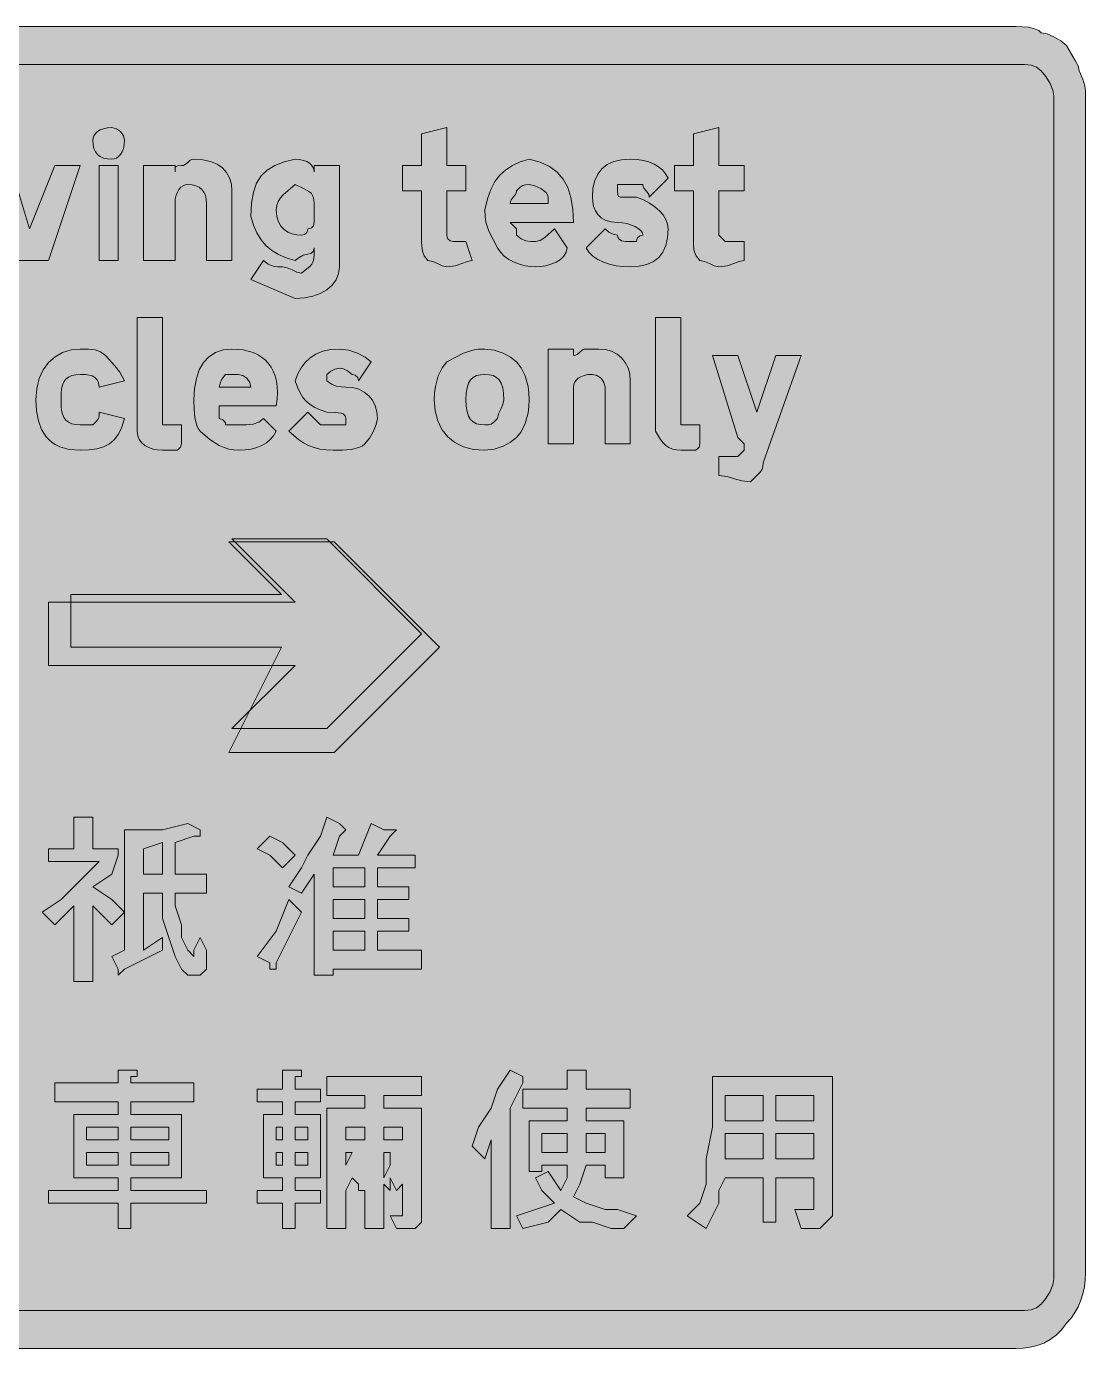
# Model space of a CAD drawing. Header units: metres. Extents: x 122 to 446, y 11 to 261.
# Drawn here: x 244.9 to 445.9, y 10.6 to 261.4 of the extents above; entities that cross this region are included whole.
import ezdxf

# ---------------------------------------------------------------- set-up
doc = ezdxf.new("R2010")
doc.units = ezdxf.units.M
for name, color, linetype, true_color in [('FILL_BLACK_000000', 7, 'Continuous', 0x000000), ('FILL_WHITE_FFFFFF', 7, 'Continuous', 0xffffff), ('STROKE_BLACK_000000', 7, 'Continuous', 0x000000)]:
    doc.layers.add(name, color=color, linetype=linetype, true_color=true_color)

msp = doc.modelspace()

# ---------------------------------------------------------------- hatches: boundary and pattern name
at = {"layer": 'FILL_BLACK_000000', "true_color": 0x000000}
h = msp.add_hatch(color=7, dxfattribs=at)
h.dxf.hatch_style = 1
h.paths.add_polyline_path([(445.83, 23.61), (445.66, 22.28), (445.38, 20.97), (444.99, 19.71), (444.48, 18.5), (443.86, 17.37), (443.13, 16.31), (442.29, 15.36), (441.34, 14.12), (440.28, 13.09), (439.15, 12.26), (437.94, 11.61), (436.68, 11.13), (435.37, 10.8), (434.04, 10.62), (432.69, 10.56), (136.29, 10.56), (134.7, 10.75), (133.44, 11.16), (132.41, 11.57), (131.49, 11.76), (129.9, 12.66), (128.64, 13.56), (126.69, 15.36), (125.45, 16.31), (124.42, 17.37), (123.59, 18.5), (122.94, 19.71), (122.46, 20.97), (122.13, 22.28), (121.95, 23.61), (121.89, 24.96), (121.89, 248.16), (122.08, 249.08), (122.49, 250.11), (122.9, 251.37), (123.09, 252.96), (124.89, 254.91), (125.79, 256.17), (126.69, 257.76), (127.64, 258.6), (128.7, 259.33), (129.83, 259.95), (131.04, 260.46), (132.3, 260.85), (133.61, 261.13), (134.94, 261.3), (136.29, 261.36), (432.69, 261.36), (435.09, 261.21), (436.4, 260.85), (436.99, 260.56), (437.49, 260.16), (438.58, 259.95), (439.89, 259.41), (441.2, 258.64), (442.29, 257.76), (443.94, 254.91), (444.48, 253.88), (444.69, 252.96), (445.38, 251.37), (445.74, 250.11), (445.87, 249.08), (445.89, 248.16), (445.89, 24.96), (445.83, 23.61)])
h = msp.add_hatch(color=7, dxfattribs=at)
h.dxf.hatch_style = 1
h.paths.add_polyline_path([(263.44, 238.92), (263.28, 238.18), (263.05, 237.57), (262.74, 237.06), (262.38, 236.67), (261.97, 236.38), (261.54, 236.22), (261.09, 236.16), (260.25, 236.22), (259.51, 236.38), (258.9, 236.67), (258.39, 237.06), (258, 237.57), (257.71, 238.18), (257.55, 238.92), (257.49, 239.76), (257.55, 240.21), (257.71, 240.64), (258, 241.05), (258.39, 241.41), (258.9, 241.72), (259.51, 241.95), (260.25, 242.11), (261.09, 242.16), (261.97, 241.95), (262.74, 241.41), (263.28, 240.64), (263.49, 239.76), (263.44, 238.92)])
h = msp.add_hatch(color=7, dxfattribs=at)
h.dxf.hatch_style = 1
h.paths.add_polyline_path([(328.29, 234.96), (328.29, 230.16), (324.69, 230.16), (324.69, 222.96), (324.69, 221.76), (324.74, 221.36), (324.88, 221.07), (325.29, 220.71), (325.89, 220.56), (327.09, 220.56), (328.29, 220.56), (329.49, 216.96), (328.57, 216.77), (327.54, 216.36), (326.28, 215.95), (324.69, 215.76), (323.79, 215.95), (322.89, 216.36), (321.99, 216.77), (321.09, 216.96), (320.4, 217.86), (320.04, 218.76), (319.91, 219.66), (319.89, 220.56), (319.89, 230.16), (316.29, 230.16), (316.29, 234.96), (319.89, 234.96), (319.89, 240.96), (324.69, 242.16), (324.69, 234.96), (328.29, 234.96)])
h = msp.add_hatch(color=7, dxfattribs=at)
h.dxf.hatch_style = 1
h.paths.add_polyline_path([(381.09, 234.96), (381.09, 230.16), (376.29, 230.16), (376.29, 222.96), (376.29, 221.76), (377.49, 220.56), (378.69, 220.56), (381.09, 220.56), (381.09, 216.96), (380.17, 216.77), (379.14, 216.36), (377.88, 215.95), (376.29, 215.76), (375.39, 215.95), (374.49, 216.36), (373.59, 216.77), (372.69, 216.96), (372, 217.86), (371.64, 218.76), (371.51, 219.66), (371.49, 220.56), (371.49, 230.16), (367.89, 230.16), (367.89, 234.96), (371.49, 234.96), (371.49, 240.96), (376.29, 242.16), (376.29, 234.96), (381.09, 234.96)])
h = msp.add_hatch(color=7, dxfattribs=at)
h.dxf.hatch_style = 1
h.paths.add_polyline_path([(279.09, 216.96), (279.09, 227.76), (279.03, 228.6), (278.87, 229.33), (278.58, 229.95), (278.19, 230.46), (277.68, 230.85), (277.07, 231.13), (276.33, 231.3), (275.49, 231.36), (275.04, 231.3), (274.61, 231.13), (274.2, 230.85), (273.84, 230.46), (273.53, 229.95), (273.3, 229.33), (273.14, 228.6), (273.09, 227.76), (273.09, 216.96), (267.09, 216.96), (267.09, 234.96), (273.09, 234.96), (273.09, 233.76), (273.11, 234.45), (273.24, 234.81), (273.6, 234.94), (274.29, 234.96), (274.69, 235.01), (275, 235.15), (275.49, 235.56), (275.98, 235.97), (276.29, 236.11), (276.69, 236.16), (278.38, 236.05), (279.84, 235.73), (281.08, 235.21), (282.09, 234.51), (282.88, 233.64), (283.44, 232.62), (283.78, 231.45), (283.89, 230.16), (283.89, 228.96), (283.89, 216.96), (279.09, 216.96)])
h = msp.add_hatch(color=7, dxfattribs=at)
h.dxf.hatch_style = 1
h.paths.add_polyline_path([(303.65, 213.3), (302.9, 212.28), (301.89, 211.41), (300.66, 210.71), (299.23, 210.19), (297.63, 209.87), (295.89, 209.76), (287.49, 213.36), (289.89, 216.96), (290.79, 216.27), (291.69, 215.91), (292.59, 215.78), (293.49, 215.76), (294.39, 215.57), (295.29, 215.16), (296.19, 214.75), (297.09, 214.56), (298.74, 215.91), (299.05, 216.28), (299.28, 216.75), (299.44, 217.37), (299.49, 218.16), (299.49, 219.36), (299.44, 218.96), (299.3, 218.67), (298.89, 218.31), (298.29, 218.16), (297.41, 217.97), (296.64, 217.56), (295.89, 216.96), (294.2, 217.47), (292.72, 218.1), (291.44, 218.88), (290.34, 219.81), (289.41, 220.91), (288.63, 222.19), (288, 223.67), (287.49, 225.36), (287.6, 227.84), (287.96, 229.92), (288.57, 231.62), (289.44, 233.01), (290.6, 234.11), (292.05, 234.98), (293.81, 235.65), (295.89, 236.16), (296.73, 236.11), (297.46, 235.95), (298.08, 235.72), (298.59, 235.41), (298.98, 235.05), (299.27, 234.64), (299.43, 234.21), (299.49, 233.76), (299.49, 234.96), (304.29, 234.96), (304.29, 215.76), (304.13, 214.47), (303.65, 213.3)])
h.paths.add_polyline_path([(299.27, 229.17), (298.98, 229.64), (298.59, 230.01), (297.46, 230.63), (295.89, 231.36), (293.64, 229.41), (293.11, 228.82), (292.68, 228.15), (292.4, 227.41), (292.29, 226.56), (292.4, 225.32), (292.7, 224.29), (293.18, 223.46), (293.79, 222.81), (294.52, 222.33), (295.33, 222), (296.19, 221.82), (297.09, 221.76), (297.69, 221.91), (298.1, 222.27), (298.24, 222.56), (298.29, 222.96), (298.69, 223.01), (298.98, 223.15), (299.34, 223.56), (299.49, 224.16), (299.49, 227.76), (299.43, 228.55), (299.27, 229.17)], flags=16)
h = msp.add_hatch(color=7, dxfattribs=at)
h.dxf.hatch_style = 1
h.paths.add_polyline_path([(337.89, 222.96), (337.89, 221.76), (338.79, 221.07), (339.69, 220.71), (340.59, 220.58), (341.49, 220.56), (342.39, 220.77), (343.29, 221.31), (345.09, 222.96), (347.49, 219.36), (347.33, 218.52), (346.89, 217.78), (346.22, 217.17), (345.39, 216.66), (344.44, 216.27), (343.44, 215.98), (342.44, 215.82), (341.49, 215.76), (340.54, 215.82), (339.52, 215.98), (338.47, 216.27), (337.44, 216.66), (336.46, 217.17), (335.58, 217.78), (334.85, 218.52), (334.29, 219.36), (332.64, 222.51), (332.1, 224.25), (331.94, 225.32), (331.89, 226.56), (332.4, 228.65), (333.03, 230.42), (333.81, 231.92), (334.74, 233.16), (335.84, 234.18), (337.12, 235), (338.6, 235.65), (340.29, 236.16), (342.37, 235.6), (344.13, 234.79), (345.58, 233.73), (346.74, 232.41), (347.61, 230.8), (348.22, 228.9), (348.58, 226.69), (348.69, 224.16), (336.69, 224.16), (337.89, 222.96)])
h.paths.add_polyline_path([(343.89, 228.96), (343.78, 229.41), (343.5, 229.84), (342.54, 230.61), (341.36, 231.15), (340.29, 231.36), (339.58, 231.34), (339.09, 231.21), (338.6, 230.85), (337.89, 230.16), (337.84, 229.76), (337.7, 229.45), (337.29, 228.96), (336.88, 228.47), (336.74, 228.16), (336.69, 227.76), (343.89, 227.76), (343.89, 228.96)], flags=16)
h = msp.add_hatch(color=7, dxfattribs=at)
h.dxf.hatch_style = 1
h.paths.add_polyline_path([(366.58, 221.27), (366.24, 219.81), (365.68, 218.57), (364.89, 217.56), (363.88, 216.77), (362.64, 216.21), (361.18, 215.87), (359.49, 215.76), (358.14, 215.82), (356.83, 215.98), (355.57, 216.27), (354.39, 216.66), (353.33, 217.17), (352.4, 217.78), (351.65, 218.52), (351.09, 219.36), (354.69, 222.96), (355.44, 222.36), (356.21, 221.95), (357.09, 221.76), (357.14, 221.36), (357.3, 221.07), (357.84, 220.71), (358.61, 220.58), (359.49, 220.56), (360.69, 220.56), (360.74, 220.96), (360.88, 221.25), (361.29, 221.61), (361.89, 221.76), (361.78, 222.21), (361.48, 222.64), (361, 223.05), (360.39, 223.41), (358.85, 223.95), (357.99, 224.11), (357.09, 224.16), (355.85, 224.27), (354.82, 224.57), (353.99, 225.05), (353.34, 225.66), (352.86, 226.39), (352.53, 227.2), (352.35, 228.06), (352.29, 228.96), (352.4, 230.65), (352.74, 232.11), (353.3, 233.35), (354.09, 234.36), (355.1, 235.15), (356.34, 235.71), (357.8, 236.05), (359.49, 236.16), (360.78, 236.1), (361.97, 235.93), (363.03, 235.65), (363.99, 235.26), (364.83, 234.75), (365.57, 234.13), (366.18, 233.4), (366.69, 232.56), (363.09, 228.96), (363.04, 229.36), (362.9, 229.67), (362.49, 230.16), (362.08, 230.65), (361.94, 230.96), (361.89, 231.36), (359.49, 231.36), (357.09, 231.36), (357.09, 230.16), (357.11, 229.47), (357.24, 229.11), (357.6, 228.98), (358.29, 228.96), (360.69, 228.96), (361.98, 228.46), (363.15, 227.85), (364.17, 227.17), (365.04, 226.41), (365.74, 225.6), (366.26, 224.74), (366.58, 223.86), (366.69, 222.96), (366.58, 221.27)])
h = msp.add_hatch(color=7, dxfattribs=at)
h.dxf.hatch_style = 1
h.paths.add_polyline_path([(237.09, 234.96), (241.89, 234.96), (245.49, 222.96), (250.29, 234.96), (255.09, 234.96), (249.09, 216.96), (245.49, 216.96), (243.09, 216.96), (237.09, 234.96)])
h = msp.add_hatch(color=7, dxfattribs=at)
h.dxf.hatch_style = 1
h.paths.add_polyline_path([(258.69, 216.96), (258.69, 234.96), (262.29, 234.96), (262.29, 216.96), (258.69, 216.96)])
h = msp.add_hatch(color=7, dxfattribs=at)
h.dxf.hatch_style = 1
h.paths.add_polyline_path([(270.69, 186.96), (270.69, 185.76), (274.29, 185.76), (274.29, 182.16), (274.14, 181.56), (273.78, 181.15), (273.49, 181.01), (273.09, 180.96), (270.69, 180.96), (269.79, 181.02), (268.93, 181.18), (268.12, 181.47), (267.39, 181.86), (266.78, 182.37), (266.3, 182.98), (266, 183.72), (265.89, 184.56), (265.89, 185.76), (265.89, 206.16), (270.69, 206.16), (270.69, 186.96)])
h = msp.add_hatch(color=7, dxfattribs=at)
h.dxf.hatch_style = 1
h.paths.add_polyline_path([(369.09, 186.96), (369.09, 185.76), (372.69, 185.76), (372.69, 182.16), (372.54, 181.56), (372.18, 181.15), (371.89, 181.01), (371.49, 180.96), (369.09, 180.96), (368.24, 181.02), (367.5, 181.18), (366.83, 181.47), (366.24, 181.86), (365.7, 182.37), (365.21, 182.98), (364.29, 184.56), (364.29, 185.76), (364.29, 206.16), (369.09, 206.16), (369.09, 186.96)])
h = msp.add_hatch(color=7, dxfattribs=at)
h.dxf.hatch_style = 1
h.paths.add_polyline_path([(256.68, 200.14), (257.94, 200.01), (258.97, 199.65), (259.89, 198.96), (261.69, 197.01), (262.59, 195.75), (263.49, 194.16), (258.69, 192.96), (258.58, 193.75), (258.3, 194.35), (257.87, 194.77), (257.34, 195.06), (256.16, 195.32), (255.09, 195.36), (254.25, 195.3), (253.52, 195.13), (252.9, 194.85), (252.39, 194.46), (252, 193.95), (251.71, 193.33), (251.55, 192.6), (251.49, 191.76), (251.49, 190.56), (251.49, 189.36), (251.55, 188.52), (251.71, 187.78), (252, 187.17), (252.39, 186.66), (252.9, 186.27), (253.52, 185.98), (254.25, 185.82), (255.09, 185.76), (257.49, 185.76), (258.18, 186.47), (258.54, 186.96), (258.67, 187.45), (258.69, 188.16), (263.49, 186.96), (262.98, 185.32), (262.35, 184), (261.57, 182.95), (260.64, 182.16), (259.54, 181.59), (258.26, 181.22), (256.78, 181.02), (255.09, 180.96), (253.01, 181.13), (251.25, 181.62), (250.48, 181.98), (249.8, 182.42), (249.18, 182.93), (248.64, 183.51), (247.77, 184.89), (247.16, 186.53), (246.8, 188.42), (246.69, 190.56), (246.85, 192.7), (247.33, 194.59), (248.08, 196.23), (249.09, 197.61), (250.32, 198.7), (251.75, 199.5), (253.35, 199.99), (255.09, 200.16), (256.68, 200.14)])
h = msp.add_hatch(color=7, dxfattribs=at)
h.dxf.hatch_style = 1
h.paths.add_polyline_path([(281.49, 186.96), (282.09, 186.81), (282.5, 186.45), (282.64, 186.16), (282.69, 185.76), (285.09, 185.76), (286.68, 185.78), (287.94, 185.91), (288.97, 186.27), (289.89, 186.96), (292.29, 184.56), (291.78, 183.72), (291.16, 182.98), (290.43, 182.37), (289.59, 181.86), (288.63, 181.47), (287.56, 181.18), (286.38, 181.02), (285.09, 180.96), (284.19, 181.02), (283.29, 181.18), (282.39, 181.47), (281.49, 181.86), (279.69, 182.98), (277.89, 184.56), (277.49, 185.06), (277.2, 185.67), (276.84, 187.11), (276.71, 188.78), (276.69, 190.56), (276.8, 192.7), (277.14, 194.59), (277.7, 196.23), (278.49, 197.61), (279.5, 198.7), (280.74, 199.5), (282.2, 199.99), (283.89, 200.16), (286.02, 199.99), (287.9, 199.48), (288.74, 199.11), (289.5, 198.64), (290.19, 198.09), (290.79, 197.46), (291.31, 196.74), (291.74, 195.94), (292.08, 195.06), (292.33, 194.08), (292.47, 193.03), (292.52, 191.89), (292.46, 190.67), (292.29, 189.36), (281.49, 189.36), (281.49, 186.96)])
h.paths.add_polyline_path([(287.49, 192.96), (287.28, 193.84), (286.74, 194.61), (285.97, 195.15), (285.09, 195.36), (282.69, 195.36), (282, 194.48), (281.64, 193.71), (281.49, 192.96), (287.49, 192.96)], flags=16)
h = msp.add_hatch(color=7, dxfattribs=at)
h.dxf.hatch_style = 1
h.paths.add_polyline_path([(311.28, 185.87), (310.74, 184.56), (309.97, 183.25), (309.09, 182.16), (308.59, 181.76), (307.98, 181.47), (306.54, 181.11), (304.87, 180.98), (303.09, 180.96), (301.79, 181.02), (300.6, 181.18), (299.48, 181.47), (298.44, 181.86), (297.45, 182.37), (296.51, 182.98), (294.69, 184.56), (298.29, 188.16), (300.69, 185.76), (304.29, 185.76), (305.49, 185.76), (305.49, 186.96), (305.43, 187.36), (305.27, 187.65), (304.98, 187.87), (304.59, 188.01), (303.47, 188.14), (301.89, 188.16), (300.65, 188.61), (299.6, 189.1), (298.73, 189.64), (297.99, 190.26), (297.37, 191), (296.83, 191.87), (296.34, 192.92), (295.89, 194.16), (296.4, 195.45), (297.03, 196.62), (297.81, 197.64), (298.74, 198.51), (299.84, 199.21), (301.12, 199.73), (302.6, 200.05), (304.29, 200.16), (306.07, 199.95), (307.74, 199.41), (309.18, 198.64), (310.29, 197.76), (307.89, 194.16), (307.84, 194.56), (307.7, 194.85), (307.29, 195.21), (306.69, 195.36), (305.81, 196.05), (305.04, 196.41), (304.29, 196.56), (303.41, 196.37), (302.64, 195.96), (301.89, 195.36), (301.89, 194.16), (302.79, 193.47), (303.69, 193.11), (304.59, 192.98), (305.49, 192.96), (306.78, 192.85), (307.95, 192.53), (308.97, 192.01), (309.84, 191.31), (310.54, 190.44), (311.06, 189.42), (311.38, 188.25), (311.49, 186.96), (311.28, 185.87)])
h = msp.add_hatch(color=7, dxfattribs=at)
h.dxf.hatch_style = 1
h.paths.add_polyline_path([(340.08, 188.08), (339.54, 186.06), (338.77, 184.48), (337.89, 183.36), (336.78, 182.48), (335.34, 181.71), (333.67, 181.17), (331.89, 180.96), (329.75, 181.13), (327.86, 181.62), (326.22, 182.42), (324.84, 183.51), (323.75, 184.89), (322.95, 186.53), (322.46, 188.42), (322.29, 190.56), (322.34, 191.85), (322.5, 193.03), (323.04, 195.06), (323.81, 196.63), (324.69, 197.76), (327.84, 199.41), (329.58, 199.95), (330.65, 200.11), (331.89, 200.16), (333.67, 199.95), (335.34, 199.41), (336.78, 198.64), (337.89, 197.76), (338.77, 196.63), (339.54, 195.06), (340.08, 193.03), (340.24, 191.85), (340.29, 190.56), (340.24, 189.27), (340.08, 188.08)])
h.paths.add_polyline_path([(335.27, 192.83), (334.98, 193.66), (334.59, 194.31), (334.08, 194.79), (333.47, 195.12), (332.73, 195.3), (331.89, 195.36), (331.05, 195.3), (330.32, 195.12), (329.7, 194.79), (329.19, 194.31), (328.8, 193.66), (328.52, 192.83), (328.35, 191.8), (328.29, 190.56), (328.35, 189.32), (328.52, 188.29), (328.8, 187.46), (329.19, 186.81), (329.7, 186.33), (330.32, 186), (331.05, 185.82), (331.89, 185.76), (332.6, 185.78), (333.09, 185.91), (333.58, 186.27), (334.29, 186.96), (334.48, 187.86), (334.89, 188.76), (335.3, 189.66), (335.49, 190.56), (335.43, 191.8), (335.27, 192.83)], flags=16)
h = msp.add_hatch(color=7, dxfattribs=at)
h.dxf.hatch_style = 1
h.paths.add_polyline_path([(354.69, 182.16), (354.69, 191.76), (354.69, 192.96), (354.48, 193.84), (353.94, 194.61), (353.17, 195.15), (352.29, 195.36), (351.45, 195.31), (350.71, 195.15), (350.1, 194.92), (349.59, 194.61), (349.2, 194.25), (348.91, 193.84), (348.75, 193.41), (348.69, 192.96), (348.69, 182.16), (343.89, 182.16), (343.89, 200.16), (348.69, 200.16), (348.69, 198.96), (349.09, 199.01), (349.4, 199.15), (349.89, 199.56), (350.38, 199.97), (350.69, 200.11), (351.09, 200.16), (353.49, 200.16), (354.78, 200.05), (355.95, 199.73), (356.97, 199.21), (357.84, 198.51), (358.54, 197.64), (359.06, 196.62), (359.38, 195.45), (359.49, 194.16), (359.49, 182.16), (354.69, 182.16)])
h = msp.add_hatch(color=7, dxfattribs=at)
h.dxf.hatch_style = 1
h.paths.add_polyline_path([(384.69, 178.56), (384.67, 177.85), (384.54, 177.36), (384.18, 176.87), (383.49, 176.16), (382.29, 174.96), (380.68, 175.15), (379.29, 175.56), (377.9, 175.97), (376.29, 176.16), (376.29, 179.76), (378.69, 179.76), (379.89, 179.76), (381.09, 180.96), (381.09, 182.16), (379.89, 183.36), (375.09, 198.96), (379.89, 198.96), (383.49, 188.16), (387.09, 198.96), (391.89, 198.96), (384.69, 178.56)])
h = msp.add_hatch(color=7, dxfattribs=at)
h.dxf.hatch_style = 1
h.paths.add_polyline_path([(249.09, 140.16), (249.09, 152.16), (295.89, 152.16), (283.89, 164.16), (301.89, 164.16), (319.89, 146.16), (301.89, 128.16), (283.89, 128.16), (295.89, 140.16), (249.09, 140.16)])
h = msp.add_hatch(color=7, dxfattribs=at)
h.dxf.hatch_style = 1
h.paths.add_polyline_path([(249.09, 105.36), (253.89, 105.36), (253.89, 111.36), (256.29, 111.36), (257.49, 111.36), (257.49, 110.16), (257.49, 105.36), (262.29, 105.36), (262.29, 104.16), (261.09, 100.56), (257.49, 98.16), (261.09, 95.76), (263.49, 93.36), (261.09, 90.96), (257.49, 94.56), (257.49, 80.16), (253.89, 80.16), (253.89, 94.56), (250.29, 90.96), (247.89, 93.36), (251.49, 95.76), (253.89, 98.16), (256.29, 100.56), (258.69, 102.96), (249.09, 102.96), (249.09, 105.36)])
h = msp.add_hatch(color=7, dxfattribs=at)
h.dxf.hatch_style = 1
h.paths.add_polyline_path([(301.89, 111.36), (304.29, 110.16), (305.49, 108.96), (304.29, 107.76), (303.09, 104.16), (307.89, 104.16), (310.29, 110.16), (312.69, 108.96), (313.89, 108.96), (315.09, 108.96), (313.89, 107.76), (311.49, 104.16), (318.69, 104.16), (318.69, 101.76), (311.49, 101.76), (311.49, 98.16), (317.49, 98.16), (317.49, 95.76), (311.49, 95.76), (311.49, 92.16), (317.49, 92.16), (317.49, 89.76), (311.49, 89.76), (311.49, 86.16), (319.89, 86.16), (319.89, 82.56), (303.09, 82.56), (303.09, 81.36), (299.49, 81.36), (299.49, 100.56), (297.09, 96.96), (294.69, 98.16), (297.09, 101.76), (298.29, 104.16), (300.69, 107.76), (301.89, 111.36)])
h.paths.add_polyline_path([(303.09, 92.16), (309.09, 92.16), (309.09, 95.76), (303.09, 95.76), (303.09, 92.16)], flags=16)
h.paths.add_polyline_path([(303.09, 101.76), (303.09, 98.16), (309.09, 98.16), (309.09, 101.76), (303.09, 101.76)], flags=16)
h.paths.add_polyline_path([(309.09, 89.76), (303.09, 89.76), (303.09, 86.16), (309.09, 86.16), (309.09, 89.76)], flags=16)
h = msp.add_hatch(color=7, dxfattribs=at)
h.dxf.hatch_style = 1
h.paths.add_polyline_path([(270.69, 108.96), (275.49, 110.16), (277.89, 108.96), (277.89, 107.76), (276.69, 107.76), (273.09, 106.56), (273.09, 100.56), (279.09, 100.56), (279.09, 96.96), (273.09, 96.96), (273.09, 94.56), (274.29, 90.96), (274.29, 88.56), (275.49, 86.16), (276.69, 84.96), (276.69, 86.16), (277.89, 88.56), (279.09, 86.16), (279.09, 84.96), (279.09, 82.56), (277.89, 81.36), (276.69, 81.36), (275.49, 81.36), (274.29, 82.56), (273.09, 84.96), (271.89, 88.56), (270.69, 92.16), (270.69, 96.96), (267.09, 96.96), (267.09, 86.16), (270.69, 88.56), (270.69, 86.16), (263.49, 82.56), (262.29, 81.36), (262.29, 82.56), (261.09, 84.96), (263.49, 86.16), (263.49, 108.96), (265.89, 108.96), (270.69, 108.96)])
h.paths.add_polyline_path([(270.69, 106.56), (267.09, 105.36), (267.09, 100.56), (270.69, 100.56), (270.69, 106.56)], flags=16)
h = msp.add_hatch(color=7, dxfattribs=at)
h.dxf.hatch_style = 1
h.paths.add_polyline_path([(291.09, 104.16), (288.69, 105.36), (291.09, 107.76), (293.49, 106.56), (295.89, 104.16), (293.49, 101.76), (291.09, 104.16)])
h = msp.add_hatch(color=7, dxfattribs=at)
h.dxf.hatch_style = 1
h.paths.add_polyline_path([(292.29, 89.76), (294.69, 95.76), (297.09, 93.36), (294.69, 88.56), (292.29, 83.76), (292.29, 82.56), (291.09, 82.56), (291.09, 83.76), (288.69, 84.96), (292.29, 89.76)])
h = msp.add_hatch(color=7, dxfattribs=at)
h.dxf.hatch_style = 1
h.paths.add_polyline_path([(264.69, 62.16), (264.69, 60.96), (276.69, 60.96), (276.69, 57.36), (264.69, 57.36), (264.69, 54.96), (274.29, 54.96), (274.29, 42.96), (264.69, 42.96), (264.69, 40.56), (279.09, 40.56), (279.09, 38.16), (264.69, 38.16), (264.69, 33.36), (262.29, 33.36), (262.29, 38.16), (249.09, 38.16), (249.09, 40.56), (262.29, 40.56), (262.29, 42.96), (253.89, 42.96), (253.89, 54.96), (262.29, 54.96), (262.29, 57.36), (250.29, 57.36), (250.29, 60.96), (262.29, 60.96), (262.29, 63.36), (265.89, 63.36), (265.89, 62.16), (264.69, 62.16)])
h.paths.add_polyline_path([(262.29, 50.16), (262.29, 52.56), (256.29, 52.56), (256.29, 50.16), (262.29, 50.16)], flags=16)
h.paths.add_polyline_path([(256.29, 45.36), (262.29, 45.36), (262.29, 47.76), (256.29, 47.76), (256.29, 45.36)], flags=16)
h.paths.add_polyline_path([(264.69, 52.56), (264.69, 50.16), (271.89, 50.16), (271.89, 52.56), (264.69, 52.56)], flags=16)
h.paths.add_polyline_path([(271.89, 47.76), (264.69, 47.76), (264.69, 45.36), (271.89, 45.36), (271.89, 47.76)], flags=16)
h = msp.add_hatch(color=7, dxfattribs=at)
h.dxf.hatch_style = 1
h.paths.add_polyline_path([(297.09, 63.36), (297.09, 62.16), (295.89, 62.16), (295.89, 59.76), (300.69, 59.76), (300.69, 57.36), (295.89, 57.36), (295.89, 54.96), (300.69, 54.96), (300.69, 42.96), (295.89, 42.96), (295.89, 40.56), (300.69, 40.56), (300.69, 38.16), (295.89, 38.16), (295.89, 33.36), (293.49, 33.36), (293.49, 38.16), (288.69, 38.16), (288.69, 40.56), (293.49, 40.56), (293.49, 42.96), (289.89, 42.96), (289.89, 54.96), (293.49, 54.96), (293.49, 57.36), (288.69, 57.36), (288.69, 59.76), (293.49, 59.76), (293.49, 63.36), (295.89, 63.36), (297.09, 63.36)])
h.paths.add_polyline_path([(298.29, 50.16), (298.29, 52.56), (295.89, 52.56), (295.89, 50.16), (298.29, 50.16)], flags=16)
h.paths.add_polyline_path([(295.89, 45.36), (298.29, 45.36), (298.29, 47.76), (295.89, 47.76), (295.89, 45.36)], flags=16)
h.paths.add_polyline_path([(292.29, 52.56), (292.29, 50.16), (293.49, 50.16), (293.49, 52.56), (292.29, 52.56)], flags=16)
h.paths.add_polyline_path([(293.49, 47.76), (292.29, 47.76), (292.29, 45.36), (293.49, 45.36), (293.49, 47.76)], flags=16)
h = msp.add_hatch(color=7, dxfattribs=at)
h.dxf.hatch_style = 1
h.paths.add_polyline_path([(330.69, 52.56), (333.09, 56.16), (334.29, 59.76), (336.69, 63.36), (339.09, 62.16), (339.09, 60.96), (336.69, 56.16), (336.69, 33.36), (333.09, 33.36), (333.09, 50.16), (331.89, 46.56), (329.49, 48.96), (330.69, 52.56)])
h = msp.add_hatch(color=7, dxfattribs=at)
h.dxf.hatch_style = 1
h.paths.add_polyline_path([(351.09, 63.36), (351.09, 62.16), (351.09, 59.76), (359.49, 59.76), (359.49, 56.16), (351.09, 56.16), (351.09, 53.76), (358.29, 53.76), (358.29, 42.96), (354.69, 42.96), (354.69, 45.36), (351.09, 45.36), (349.89, 41.76), (348.69, 39.36), (351.09, 38.16), (354.69, 36.96), (357.09, 36.96), (360.69, 35.76), (358.29, 33.36), (355.89, 33.36), (352.29, 34.56), (349.89, 34.56), (346.29, 36.96), (343.89, 34.56), (339.09, 33.36), (337.89, 35.76), (341.49, 36.96), (345.09, 38.16), (342.69, 40.56), (341.49, 42.96), (343.89, 44.16), (346.29, 40.56), (347.49, 42.96), (347.49, 45.36), (342.69, 45.36), (342.69, 44.16), (340.29, 44.16), (340.29, 53.76), (347.49, 53.76), (347.49, 56.16), (339.09, 56.16), (339.09, 59.76), (347.49, 59.76), (347.49, 63.36), (351.09, 63.36)])
h.paths.add_polyline_path([(354.69, 51.36), (351.09, 51.36), (351.09, 47.76), (354.69, 47.76), (354.69, 51.36)], flags=16)
h.paths.add_polyline_path([(347.49, 51.36), (342.69, 51.36), (342.69, 47.76), (347.49, 47.76), (347.49, 51.36)], flags=16)
h = msp.add_hatch(color=7, dxfattribs=at)
h.dxf.hatch_style = 1
h.paths.add_polyline_path([(312.69, 56.16), (319.89, 56.16), (319.89, 35.76), (319.89, 34.56), (318.69, 33.36), (317.49, 33.36), (316.29, 33.36), (315.09, 33.36), (313.89, 35.76), (315.09, 35.76), (316.29, 35.76), (316.29, 36.96), (316.29, 41.76), (315.09, 40.56), (313.89, 42.96), (313.89, 40.56), (312.69, 41.76), (312.69, 33.36), (309.09, 33.36), (309.09, 40.56), (307.89, 40.56), (307.89, 41.76), (306.69, 42.96), (305.49, 40.56), (305.49, 33.36), (301.89, 33.36), (301.89, 56.16), (309.09, 56.16), (309.09, 58.56), (301.89, 58.56), (301.89, 62.16), (319.89, 62.16), (319.89, 58.56), (312.69, 58.56), (312.69, 56.16)])
h.paths.add_polyline_path([(306.69, 47.76), (305.49, 47.76), (305.49, 45.36), (306.69, 47.76)], flags=16)
h.paths.add_polyline_path([(312.69, 42.96), (313.89, 45.36), (313.89, 47.76), (312.69, 47.76), (312.69, 42.96)], flags=16)
h.paths.add_polyline_path([(312.69, 52.56), (312.69, 50.16), (316.29, 50.16), (316.29, 52.56), (312.69, 52.56)], flags=16)
h.paths.add_polyline_path([(309.09, 52.56), (305.49, 52.56), (305.49, 50.16), (309.09, 50.16), (309.09, 52.56)], flags=16)
h = msp.add_hatch(color=7, dxfattribs=at)
h.dxf.hatch_style = 1
h.paths.add_polyline_path([(395.49, 33.36), (393.09, 33.36), (391.89, 33.36), (390.69, 36.96), (393.09, 36.96), (394.29, 36.96), (394.29, 38.16), (394.29, 39.36), (394.29, 42.96), (387.09, 42.96), (387.09, 34.56), (384.69, 34.56), (384.69, 42.96), (377.49, 42.96), (376.29, 40.56), (376.29, 38.16), (375.09, 35.76), (373.89, 33.36), (370.29, 35.76), (372.69, 38.16), (373.89, 41.76), (373.89, 46.56), (375.09, 52.56), (375.09, 62.16), (397.89, 62.16), (397.89, 38.16), (397.89, 35.76), (396.69, 34.56), (395.49, 33.36)])
h.paths.add_polyline_path([(384.69, 53.76), (384.69, 58.56), (377.49, 58.56), (377.49, 53.76), (384.69, 53.76)], flags=16)
h.paths.add_polyline_path([(384.69, 46.56), (384.69, 51.36), (377.49, 51.36), (377.49, 46.56), (384.69, 46.56)], flags=16)
h.paths.add_polyline_path([(387.09, 58.56), (387.09, 53.76), (394.29, 53.76), (394.29, 58.56), (387.09, 58.56)], flags=16)
h.paths.add_polyline_path([(394.29, 51.36), (387.09, 51.36), (387.09, 46.56), (394.29, 46.56), (394.29, 51.36)], flags=16)
at = {"layer": 'FILL_WHITE_FFFFFF', "true_color": 0xffffff}
h = msp.add_hatch(color=7, dxfattribs=at)
h.dxf.hatch_style = 1
h.paths.add_polyline_path([(434.28, 254.14), (435.54, 254.01), (436.57, 253.65), (437.49, 252.96), (438.37, 251.87), (439.14, 250.56), (439.68, 249.25), (439.89, 248.16), (439.89, 23.76), (439.68, 22.67), (439.14, 21.36), (438.37, 20.05), (437.49, 18.96), (436.57, 18.27), (435.54, 17.91), (434.28, 17.78), (432.69, 17.76), (135.09, 17.76), (132.69, 17.91), (131.38, 18.27), (130.79, 18.56), (130.29, 18.96), (129.89, 19.46), (129.6, 20.05), (129.24, 21.36), (129.09, 23.76), (129.09, 248.16), (129.09, 250.56), (129.14, 250.96), (129.28, 251.27), (129.69, 251.76), (130.1, 252.25), (130.24, 252.56), (130.29, 252.96), (131.17, 253.15), (131.94, 253.56), (132.69, 254.16), (135.09, 254.16), (432.69, 254.16), (434.28, 254.14)])

# ---------------------------------------------------------------- linework, layer by layer
at = {"layer": 'FILL_BLACK_000000', "lineweight": 0, "true_color": 0x000000}
msp.add_lwpolyline([(136.29, 261.36), (432.69, 261.36), (435.09, 261.21), (436.4, 260.85), (436.99, 260.56), (437.49, 260.16), (438.58, 259.95), (439.89, 259.41), (441.2, 258.64), (442.29, 257.76), (443.94, 254.91), (444.48, 253.88), (444.69, 252.96), (445.38, 251.37), (445.74, 250.11), (445.87, 249.08), (445.89, 248.16), (445.89, 24.96), (445.83, 23.61), (445.66, 22.28), (445.38, 20.97), (444.99, 19.71), (444.48, 18.5), (443.86, 17.37), (443.13, 16.31), (442.29, 15.36), (441.34, 14.12), (440.28, 13.09), (439.15, 12.26), (437.94, 11.61), (436.68, 11.13), (435.37, 10.8), (434.04, 10.62), (432.69, 10.56), (136.29, 10.56)], dxfattribs=at)
for points in [[(263.44, 238.92), (263.28, 238.18), (263.05, 237.57), (262.74, 237.06), (262.38, 236.67), (261.97, 236.38), (261.54, 236.22), (261.09, 236.16), (260.25, 236.22), (259.51, 236.38), (258.9, 236.67), (258.39, 237.06), (258, 237.57), (257.71, 238.18), (257.55, 238.92), (257.49, 239.76), (257.55, 240.21), (257.71, 240.64), (258, 241.05), (258.39, 241.41), (258.9, 241.72), (259.51, 241.95), (260.25, 242.11), (261.09, 242.16), (261.97, 241.95), (262.74, 241.41), (263.28, 240.64), (263.49, 239.76)], [(328.29, 234.96), (328.29, 230.16), (324.69, 230.16), (324.69, 222.96), (324.69, 221.76), (324.74, 221.36), (324.88, 221.07), (325.29, 220.71), (325.89, 220.56), (327.09, 220.56), (328.29, 220.56), (329.49, 216.96), (328.57, 216.77), (327.54, 216.36), (326.28, 215.95), (324.69, 215.76), (323.79, 215.95), (322.89, 216.36), (321.99, 216.77), (321.09, 216.96), (320.4, 217.86), (320.04, 218.76), (319.91, 219.66), (319.89, 220.56), (319.89, 230.16), (316.29, 230.16), (316.29, 234.96), (319.89, 234.96), (319.89, 240.96), (324.69, 242.16), (324.69, 234.96)], [(381.09, 234.96), (381.09, 230.16), (376.29, 230.16), (376.29, 222.96), (376.29, 221.76), (377.49, 220.56), (378.69, 220.56), (381.09, 220.56), (381.09, 216.96), (380.17, 216.77), (379.14, 216.36), (377.88, 215.95), (376.29, 215.76), (375.39, 215.95), (374.49, 216.36), (373.59, 216.77), (372.69, 216.96), (372, 217.86), (371.64, 218.76), (371.51, 219.66), (371.49, 220.56), (371.49, 230.16), (367.89, 230.16), (367.89, 234.96), (371.49, 234.96), (371.49, 240.96), (376.29, 242.16), (376.29, 234.96)], [(279.09, 216.96), (279.09, 227.76), (279.03, 228.6), (278.87, 229.33), (278.58, 229.95), (278.19, 230.46), (277.68, 230.85), (277.07, 231.13), (276.33, 231.3), (275.49, 231.36), (275.04, 231.3), (274.61, 231.13), (274.2, 230.85), (273.84, 230.46), (273.53, 229.95), (273.3, 229.33), (273.14, 228.6), (273.09, 227.76), (273.09, 216.96), (267.09, 216.96), (267.09, 234.96), (273.09, 234.96), (273.09, 233.76), (273.11, 234.45), (273.24, 234.81), (273.6, 234.94), (274.29, 234.96), (274.69, 235.01), (275, 235.15), (275.49, 235.56), (275.98, 235.97), (276.29, 236.11), (276.69, 236.16), (278.38, 236.05), (279.84, 235.73), (281.08, 235.21), (282.09, 234.51), (282.88, 233.64), (283.44, 232.62), (283.78, 231.45), (283.89, 230.16), (283.89, 228.96), (283.89, 216.96)], [(303.65, 213.3), (302.9, 212.28), (301.89, 211.41), (300.66, 210.71), (299.23, 210.19), (297.63, 209.87), (295.89, 209.76), (287.49, 213.36), (289.89, 216.96), (290.79, 216.27), (291.69, 215.91), (292.59, 215.78), (293.49, 215.76), (294.39, 215.57), (295.29, 215.16), (296.19, 214.75), (297.09, 214.56), (298.74, 215.91), (299.05, 216.28), (299.28, 216.75), (299.44, 217.37), (299.49, 218.16), (299.49, 219.36), (299.44, 218.96), (299.3, 218.67), (298.89, 218.31), (298.29, 218.16), (297.41, 217.97), (296.64, 217.56), (295.89, 216.96), (294.2, 217.47), (292.72, 218.1), (291.44, 218.88), (290.34, 219.81), (289.41, 220.91), (288.63, 222.19), (288, 223.67), (287.49, 225.36), (287.6, 227.84), (287.96, 229.92), (288.57, 231.62), (289.44, 233.01), (290.6, 234.11), (292.05, 234.98), (293.81, 235.65), (295.89, 236.16), (296.73, 236.11), (297.46, 235.95), (298.08, 235.72), (298.59, 235.41), (298.98, 235.05), (299.27, 234.64), (299.43, 234.21), (299.49, 233.76), (299.49, 234.96), (304.29, 234.96), (304.29, 215.76), (304.13, 214.47)], [(337.89, 222.96), (337.89, 221.76), (338.79, 221.07), (339.69, 220.71), (340.59, 220.58), (341.49, 220.56), (342.39, 220.77), (343.29, 221.31), (345.09, 222.96), (347.49, 219.36), (347.33, 218.52), (346.89, 217.78), (346.22, 217.17), (345.39, 216.66), (344.44, 216.27), (343.44, 215.98), (342.44, 215.82), (341.49, 215.76), (340.54, 215.82), (339.52, 215.98), (338.47, 216.27), (337.44, 216.66), (336.46, 217.17), (335.58, 217.78), (334.85, 218.52), (334.29, 219.36), (332.64, 222.51), (332.1, 224.25), (331.94, 225.32), (331.89, 226.56), (332.4, 228.65), (333.03, 230.42), (333.81, 231.92), (334.74, 233.16), (335.84, 234.18), (337.12, 235), (338.6, 235.65), (340.29, 236.16), (342.37, 235.6), (344.13, 234.79), (345.58, 233.73), (346.74, 232.41), (347.61, 230.8), (348.22, 228.9), (348.58, 226.69), (348.69, 224.16), (336.69, 224.16)], [(366.58, 221.27), (366.24, 219.81), (365.68, 218.57), (364.89, 217.56), (363.88, 216.77), (362.64, 216.21), (361.18, 215.87), (359.49, 215.76), (358.14, 215.82), (356.83, 215.98), (355.57, 216.27), (354.39, 216.66), (353.33, 217.17), (352.4, 217.78), (351.65, 218.52), (351.09, 219.36), (354.69, 222.96), (355.44, 222.36), (356.21, 221.95), (357.09, 221.76), (357.14, 221.36), (357.3, 221.07), (357.84, 220.71), (358.61, 220.58), (359.49, 220.56), (360.69, 220.56), (360.74, 220.96), (360.88, 221.25), (361.29, 221.61), (361.89, 221.76), (361.78, 222.21), (361.48, 222.64), (361, 223.05), (360.39, 223.41), (358.85, 223.95), (357.99, 224.11), (357.09, 224.16), (355.85, 224.27), (354.82, 224.57), (353.99, 225.05), (353.34, 225.66), (352.86, 226.39), (352.53, 227.2), (352.35, 228.06), (352.29, 228.96), (352.4, 230.65), (352.74, 232.11), (353.3, 233.35), (354.09, 234.36), (355.1, 235.15), (356.34, 235.71), (357.8, 236.05), (359.49, 236.16), (360.78, 236.1), (361.97, 235.93), (363.03, 235.65), (363.99, 235.26), (364.83, 234.75), (365.57, 234.13), (366.18, 233.4), (366.69, 232.56), (363.09, 228.96), (363.04, 229.36), (362.9, 229.67), (362.49, 230.16), (362.08, 230.65), (361.94, 230.96), (361.89, 231.36), (359.49, 231.36), (357.09, 231.36), (357.09, 230.16), (357.11, 229.47), (357.24, 229.11), (357.6, 228.98), (358.29, 228.96), (360.69, 228.96), (361.98, 228.46), (363.15, 227.85), (364.17, 227.17), (365.04, 226.41), (365.74, 225.6), (366.26, 224.74), (366.58, 223.86), (366.69, 222.96)], [(237.09, 234.96), (241.89, 234.96), (245.49, 222.96), (250.29, 234.96), (255.09, 234.96), (249.09, 216.96), (245.49, 216.96), (243.09, 216.96)], [(258.69, 216.96), (258.69, 234.96), (262.29, 234.96), (262.29, 216.96)], [(299.27, 229.17), (298.98, 229.64), (298.59, 230.01), (297.46, 230.63), (295.89, 231.36), (293.64, 229.41), (293.11, 228.82), (292.68, 228.15), (292.4, 227.41), (292.29, 226.56), (292.4, 225.32), (292.7, 224.29), (293.18, 223.46), (293.79, 222.81), (294.52, 222.33), (295.33, 222), (296.19, 221.82), (297.09, 221.76), (297.69, 221.91), (298.1, 222.27), (298.24, 222.56), (298.29, 222.96), (298.69, 223.01), (298.98, 223.15), (299.34, 223.56), (299.49, 224.16), (299.49, 227.76), (299.43, 228.55)], [(343.89, 228.96), (343.78, 229.41), (343.5, 229.84), (342.54, 230.61), (341.36, 231.15), (340.29, 231.36), (339.58, 231.34), (339.09, 231.21), (338.6, 230.85), (337.89, 230.16), (337.84, 229.76), (337.7, 229.45), (337.29, 228.96), (336.88, 228.47), (336.74, 228.16), (336.69, 227.76), (343.89, 227.76)], [(270.69, 186.96), (270.69, 185.76), (274.29, 185.76), (274.29, 182.16), (274.14, 181.56), (273.78, 181.15), (273.49, 181.01), (273.09, 180.96), (270.69, 180.96), (269.79, 181.02), (268.93, 181.18), (268.12, 181.47), (267.39, 181.86), (266.78, 182.37), (266.3, 182.98), (266, 183.72), (265.89, 184.56), (265.89, 185.76), (265.89, 206.16), (270.69, 206.16)], [(369.09, 186.96), (369.09, 185.76), (372.69, 185.76), (372.69, 182.16), (372.54, 181.56), (372.18, 181.15), (371.89, 181.01), (371.49, 180.96), (369.09, 180.96), (368.24, 181.02), (367.5, 181.18), (366.83, 181.47), (366.24, 181.86), (365.7, 182.37), (365.21, 182.98), (364.29, 184.56), (364.29, 185.76), (364.29, 206.16), (369.09, 206.16)], [(256.68, 200.14), (257.94, 200.01), (258.97, 199.65), (259.89, 198.96), (261.69, 197.01), (262.59, 195.75), (263.49, 194.16), (258.69, 192.96), (258.58, 193.75), (258.3, 194.35), (257.87, 194.77), (257.34, 195.06), (256.16, 195.32), (255.09, 195.36), (254.25, 195.3), (253.52, 195.13), (252.9, 194.85), (252.39, 194.46), (252, 193.95), (251.71, 193.33), (251.55, 192.6), (251.49, 191.76), (251.49, 190.56), (251.49, 189.36), (251.55, 188.52), (251.71, 187.78), (252, 187.17), (252.39, 186.66), (252.9, 186.27), (253.52, 185.98), (254.25, 185.82), (255.09, 185.76), (257.49, 185.76), (258.18, 186.47), (258.54, 186.96), (258.67, 187.45), (258.69, 188.16), (263.49, 186.96), (262.98, 185.32), (262.35, 184), (261.57, 182.95), (260.64, 182.16), (259.54, 181.59), (258.26, 181.22), (256.78, 181.02), (255.09, 180.96), (253.01, 181.13), (251.25, 181.62), (250.48, 181.98), (249.8, 182.42), (249.18, 182.93), (248.64, 183.51), (247.77, 184.89), (247.16, 186.53), (246.8, 188.42), (246.69, 190.56), (246.85, 192.7), (247.33, 194.59), (248.08, 196.23), (249.09, 197.61), (250.32, 198.7), (251.75, 199.5), (253.35, 199.99), (255.09, 200.16)], [(281.49, 186.96), (282.09, 186.81), (282.5, 186.45), (282.64, 186.16), (282.69, 185.76), (285.09, 185.76), (286.68, 185.78), (287.94, 185.91), (288.97, 186.27), (289.89, 186.96), (292.29, 184.56), (291.78, 183.72), (291.16, 182.98), (290.43, 182.37), (289.59, 181.86), (288.63, 181.47), (287.56, 181.18), (286.38, 181.02), (285.09, 180.96), (284.19, 181.02), (283.29, 181.18), (282.39, 181.47), (281.49, 181.86), (279.69, 182.98), (277.89, 184.56), (277.49, 185.06), (277.2, 185.67), (276.84, 187.11), (276.71, 188.78), (276.69, 190.56), (276.8, 192.7), (277.14, 194.59), (277.7, 196.23), (278.49, 197.61), (279.5, 198.7), (280.74, 199.5), (282.2, 199.99), (283.89, 200.16), (286.02, 199.99), (287.9, 199.48), (288.74, 199.11), (289.5, 198.64), (290.19, 198.09), (290.79, 197.46), (291.31, 196.74), (291.74, 195.94), (292.08, 195.06), (292.33, 194.08), (292.47, 193.03), (292.52, 191.89), (292.46, 190.67), (292.29, 189.36), (281.49, 189.36)], [(311.28, 185.87), (310.74, 184.56), (309.97, 183.25), (309.09, 182.16), (308.59, 181.76), (307.98, 181.47), (306.54, 181.11), (304.87, 180.98), (303.09, 180.96), (301.79, 181.02), (300.6, 181.18), (299.48, 181.47), (298.44, 181.86), (297.45, 182.37), (296.51, 182.98), (294.69, 184.56), (298.29, 188.16), (300.69, 185.76), (304.29, 185.76), (305.49, 185.76), (305.49, 186.96), (305.43, 187.36), (305.27, 187.65), (304.98, 187.87), (304.59, 188.01), (303.47, 188.14), (301.89, 188.16), (300.65, 188.61), (299.6, 189.1), (298.73, 189.64), (297.99, 190.26), (297.37, 191), (296.83, 191.87), (296.34, 192.92), (295.89, 194.16), (296.4, 195.45), (297.03, 196.62), (297.81, 197.64), (298.74, 198.51), (299.84, 199.21), (301.12, 199.73), (302.6, 200.05), (304.29, 200.16), (306.07, 199.95), (307.74, 199.41), (309.18, 198.64), (310.29, 197.76), (307.89, 194.16), (307.84, 194.56), (307.7, 194.85), (307.29, 195.21), (306.69, 195.36), (305.81, 196.05), (305.04, 196.41), (304.29, 196.56), (303.41, 196.37), (302.64, 195.96), (301.89, 195.36), (301.89, 194.16), (302.79, 193.47), (303.69, 193.11), (304.59, 192.98), (305.49, 192.96), (306.78, 192.85), (307.95, 192.53), (308.97, 192.01), (309.84, 191.31), (310.54, 190.44), (311.06, 189.42), (311.38, 188.25), (311.49, 186.96)], [(340.08, 188.08), (339.54, 186.06), (338.77, 184.48), (337.89, 183.36), (336.78, 182.48), (335.34, 181.71), (333.67, 181.17), (331.89, 180.96), (329.75, 181.13), (327.86, 181.62), (326.22, 182.42), (324.84, 183.51), (323.75, 184.89), (322.95, 186.53), (322.46, 188.42), (322.29, 190.56), (322.34, 191.85), (322.5, 193.03), (323.04, 195.06), (323.81, 196.63), (324.69, 197.76), (327.84, 199.41), (329.58, 199.95), (330.65, 200.11), (331.89, 200.16), (333.67, 199.95), (335.34, 199.41), (336.78, 198.64), (337.89, 197.76), (338.77, 196.63), (339.54, 195.06), (340.08, 193.03), (340.24, 191.85), (340.29, 190.56), (340.24, 189.27)], [(354.69, 182.16), (354.69, 191.76), (354.69, 192.96), (354.48, 193.84), (353.94, 194.61), (353.17, 195.15), (352.29, 195.36), (351.45, 195.31), (350.71, 195.15), (350.1, 194.92), (349.59, 194.61), (349.2, 194.25), (348.91, 193.84), (348.75, 193.41), (348.69, 192.96), (348.69, 182.16), (343.89, 182.16), (343.89, 200.16), (348.69, 200.16), (348.69, 198.96), (349.09, 199.01), (349.4, 199.15), (349.89, 199.56), (350.38, 199.97), (350.69, 200.11), (351.09, 200.16), (353.49, 200.16), (354.78, 200.05), (355.95, 199.73), (356.97, 199.21), (357.84, 198.51), (358.54, 197.64), (359.06, 196.62), (359.38, 195.45), (359.49, 194.16), (359.49, 182.16)], [(384.69, 178.56), (384.67, 177.85), (384.54, 177.36), (384.18, 176.87), (383.49, 176.16), (382.29, 174.96), (380.68, 175.15), (379.29, 175.56), (377.9, 175.97), (376.29, 176.16), (376.29, 179.76), (378.69, 179.76), (379.89, 179.76), (381.09, 180.96), (381.09, 182.16), (379.89, 183.36), (375.09, 198.96), (379.89, 198.96), (383.49, 188.16), (387.09, 198.96), (391.89, 198.96)], [(287.49, 192.96), (287.28, 193.84), (286.74, 194.61), (285.97, 195.15), (285.09, 195.36), (282.69, 195.36), (282, 194.48), (281.64, 193.71), (281.49, 192.96)], [(335.27, 192.83), (334.98, 193.66), (334.59, 194.31), (334.08, 194.79), (333.47, 195.12), (332.73, 195.3), (331.89, 195.36), (331.05, 195.3), (330.32, 195.12), (329.7, 194.79), (329.19, 194.31), (328.8, 193.66), (328.52, 192.83), (328.35, 191.8), (328.29, 190.56), (328.35, 189.32), (328.52, 188.29), (328.8, 187.46), (329.19, 186.81), (329.7, 186.33), (330.32, 186), (331.05, 185.82), (331.89, 185.76), (332.6, 185.78), (333.09, 185.91), (333.58, 186.27), (334.29, 186.96), (334.48, 187.86), (334.89, 188.76), (335.3, 189.66), (335.49, 190.56), (335.43, 191.8)], [(249.09, 140.16), (249.09, 152.16), (295.89, 152.16), (283.89, 164.16), (301.89, 164.16), (319.89, 146.16), (301.89, 128.16), (283.89, 128.16), (295.89, 140.16)], [(249.09, 105.36), (253.89, 105.36), (253.89, 111.36), (256.29, 111.36), (257.49, 111.36), (257.49, 110.16), (257.49, 105.36), (262.29, 105.36), (262.29, 104.16), (261.09, 100.56), (257.49, 98.16), (261.09, 95.76), (263.49, 93.36), (261.09, 90.96), (257.49, 94.56), (257.49, 80.16), (253.89, 80.16), (253.89, 94.56), (250.29, 90.96), (247.89, 93.36), (251.49, 95.76), (253.89, 98.16), (256.29, 100.56), (258.69, 102.96), (249.09, 102.96)], [(301.89, 111.36), (304.29, 110.16), (305.49, 108.96), (304.29, 107.76), (303.09, 104.16), (307.89, 104.16), (310.29, 110.16), (312.69, 108.96), (313.89, 108.96), (315.09, 108.96), (313.89, 107.76), (311.49, 104.16), (318.69, 104.16), (318.69, 101.76), (311.49, 101.76), (311.49, 98.16), (317.49, 98.16), (317.49, 95.76), (311.49, 95.76), (311.49, 92.16), (317.49, 92.16), (317.49, 89.76), (311.49, 89.76), (311.49, 86.16), (319.89, 86.16), (319.89, 82.56), (303.09, 82.56), (303.09, 81.36), (299.49, 81.36), (299.49, 100.56), (297.09, 96.96), (294.69, 98.16), (297.09, 101.76), (298.29, 104.16), (300.69, 107.76)], [(270.69, 108.96), (275.49, 110.16), (277.89, 108.96), (277.89, 107.76), (276.69, 107.76), (273.09, 106.56), (273.09, 100.56), (279.09, 100.56), (279.09, 96.96), (273.09, 96.96), (273.09, 94.56), (274.29, 90.96), (274.29, 88.56), (275.49, 86.16), (276.69, 84.96), (276.69, 86.16), (277.89, 88.56), (279.09, 86.16), (279.09, 84.96), (279.09, 82.56), (277.89, 81.36), (276.69, 81.36), (275.49, 81.36), (274.29, 82.56), (273.09, 84.96), (271.89, 88.56), (270.69, 92.16), (270.69, 96.96), (267.09, 96.96), (267.09, 86.16), (270.69, 88.56), (270.69, 86.16), (263.49, 82.56), (262.29, 81.36), (262.29, 82.56), (261.09, 84.96), (263.49, 86.16), (263.49, 108.96), (265.89, 108.96)], [(270.69, 106.56), (267.09, 105.36), (267.09, 100.56), (270.69, 100.56)], [(291.09, 104.16), (288.69, 105.36), (291.09, 107.76), (293.49, 106.56), (295.89, 104.16), (293.49, 101.76)], [(303.09, 101.76), (303.09, 98.16), (309.09, 98.16), (309.09, 101.76)], [(292.29, 89.76), (294.69, 95.76), (297.09, 93.36), (294.69, 88.56), (292.29, 83.76), (292.29, 82.56), (291.09, 82.56), (291.09, 83.76), (288.69, 84.96)], [(303.09, 92.16), (309.09, 92.16), (309.09, 95.76), (303.09, 95.76)], [(309.09, 89.76), (303.09, 89.76), (303.09, 86.16), (309.09, 86.16)], [(264.69, 62.16), (264.69, 60.96), (276.69, 60.96), (276.69, 57.36), (264.69, 57.36), (264.69, 54.96), (274.29, 54.96), (274.29, 42.96), (264.69, 42.96), (264.69, 40.56), (279.09, 40.56), (279.09, 38.16), (264.69, 38.16), (264.69, 33.36), (262.29, 33.36), (262.29, 38.16), (249.09, 38.16), (249.09, 40.56), (262.29, 40.56), (262.29, 42.96), (253.89, 42.96), (253.89, 54.96), (262.29, 54.96), (262.29, 57.36), (250.29, 57.36), (250.29, 60.96), (262.29, 60.96), (262.29, 63.36), (265.89, 63.36), (265.89, 62.16)], [(297.09, 63.36), (297.09, 62.16), (295.89, 62.16), (295.89, 59.76), (300.69, 59.76), (300.69, 57.36), (295.89, 57.36), (295.89, 54.96), (300.69, 54.96), (300.69, 42.96), (295.89, 42.96), (295.89, 40.56), (300.69, 40.56), (300.69, 38.16), (295.89, 38.16), (295.89, 33.36), (293.49, 33.36), (293.49, 38.16), (288.69, 38.16), (288.69, 40.56), (293.49, 40.56), (293.49, 42.96), (289.89, 42.96), (289.89, 54.96), (293.49, 54.96), (293.49, 57.36), (288.69, 57.36), (288.69, 59.76), (293.49, 59.76), (293.49, 63.36), (295.89, 63.36)], [(330.69, 52.56), (333.09, 56.16), (334.29, 59.76), (336.69, 63.36), (339.09, 62.16), (339.09, 60.96), (336.69, 56.16), (336.69, 33.36), (333.09, 33.36), (333.09, 50.16), (331.89, 46.56), (329.49, 48.96)], [(351.09, 63.36), (351.09, 62.16), (351.09, 59.76), (359.49, 59.76), (359.49, 56.16), (351.09, 56.16), (351.09, 53.76), (358.29, 53.76), (358.29, 42.96), (354.69, 42.96), (354.69, 45.36), (351.09, 45.36), (349.89, 41.76), (348.69, 39.36), (351.09, 38.16), (354.69, 36.96), (357.09, 36.96), (360.69, 35.76), (358.29, 33.36), (355.89, 33.36), (352.29, 34.56), (349.89, 34.56), (346.29, 36.96), (343.89, 34.56), (339.09, 33.36), (337.89, 35.76), (341.49, 36.96), (345.09, 38.16), (342.69, 40.56), (341.49, 42.96), (343.89, 44.16), (346.29, 40.56), (347.49, 42.96), (347.49, 45.36), (342.69, 45.36), (342.69, 44.16), (340.29, 44.16), (340.29, 53.76), (347.49, 53.76), (347.49, 56.16), (339.09, 56.16), (339.09, 59.76), (347.49, 59.76), (347.49, 63.36)], [(312.69, 56.16), (319.89, 56.16), (319.89, 35.76), (319.89, 34.56), (318.69, 33.36), (317.49, 33.36), (316.29, 33.36), (315.09, 33.36), (313.89, 35.76), (315.09, 35.76), (316.29, 35.76), (316.29, 36.96), (316.29, 41.76), (315.09, 40.56), (313.89, 42.96), (313.89, 40.56), (312.69, 41.76), (312.69, 33.36), (309.09, 33.36), (309.09, 40.56), (307.89, 40.56), (307.89, 41.76), (306.69, 42.96), (305.49, 40.56), (305.49, 33.36), (301.89, 33.36), (301.89, 56.16), (309.09, 56.16), (309.09, 58.56), (301.89, 58.56), (301.89, 62.16), (319.89, 62.16), (319.89, 58.56), (312.69, 58.56)], [(395.49, 33.36), (393.09, 33.36), (391.89, 33.36), (390.69, 36.96), (393.09, 36.96), (394.29, 36.96), (394.29, 38.16), (394.29, 39.36), (394.29, 42.96), (387.09, 42.96), (387.09, 34.56), (384.69, 34.56), (384.69, 42.96), (377.49, 42.96), (376.29, 40.56), (376.29, 38.16), (375.09, 35.76), (373.89, 33.36), (370.29, 35.76), (372.69, 38.16), (373.89, 41.76), (373.89, 46.56), (375.09, 52.56), (375.09, 62.16), (397.89, 62.16), (397.89, 38.16), (397.89, 35.76), (396.69, 34.56)], [(384.69, 53.76), (384.69, 58.56), (377.49, 58.56), (377.49, 53.76)], [(387.09, 58.56), (387.09, 53.76), (394.29, 53.76), (394.29, 58.56)], [(262.29, 50.16), (262.29, 52.56), (256.29, 52.56), (256.29, 50.16)], [(264.69, 52.56), (264.69, 50.16), (271.89, 50.16), (271.89, 52.56)], [(292.29, 52.56), (292.29, 50.16), (293.49, 50.16), (293.49, 52.56)], [(298.29, 50.16), (298.29, 52.56), (295.89, 52.56), (295.89, 50.16)], [(309.09, 52.56), (305.49, 52.56), (305.49, 50.16), (309.09, 50.16)], [(312.69, 52.56), (312.69, 50.16), (316.29, 50.16), (316.29, 52.56)], [(347.49, 51.36), (342.69, 51.36), (342.69, 47.76), (347.49, 47.76)], [(354.69, 51.36), (351.09, 51.36), (351.09, 47.76), (354.69, 47.76)], [(384.69, 46.56), (384.69, 51.36), (377.49, 51.36), (377.49, 46.56)], [(394.29, 51.36), (387.09, 51.36), (387.09, 46.56), (394.29, 46.56)], [(256.29, 45.36), (262.29, 45.36), (262.29, 47.76), (256.29, 47.76)], [(271.89, 47.76), (264.69, 47.76), (264.69, 45.36), (271.89, 45.36)], [(293.49, 47.76), (292.29, 47.76), (292.29, 45.36), (293.49, 45.36)], [(295.89, 45.36), (298.29, 45.36), (298.29, 47.76), (295.89, 47.76)], [(306.69, 47.76), (305.49, 47.76), (305.49, 45.36)], [(312.69, 42.96), (313.89, 45.36), (313.89, 47.76), (312.69, 47.76)]]:
    msp.add_lwpolyline(points, close=True, dxfattribs=at)
at = {"layer": 'FILL_WHITE_FFFFFF', "lineweight": 0, "true_color": 0x000000}
msp.add_lwpolyline([(135.09, 254.16), (432.69, 254.16), (434.28, 254.14), (435.54, 254.01), (436.57, 253.65), (437.49, 252.96), (438.37, 251.87), (439.14, 250.56), (439.68, 249.25), (439.89, 248.16), (439.89, 23.76), (439.68, 22.67), (439.14, 21.36), (438.37, 20.05), (437.49, 18.96), (436.57, 18.27), (435.54, 17.91), (434.28, 17.78), (432.69, 17.76), (135.09, 17.76)], dxfattribs=at)
at = {"layer": 'STROKE_BLACK_000000', "lineweight": 0, "true_color": 0x000000}
for points in [[(293.29, 153.6), (283.29, 163.6)], [(303.29, 163.6), (283.29, 163.6)], [(323.29, 143.6), (303.29, 163.6)], [(253.29, 143.6), (253.29, 153.6)], [(293.29, 153.6), (253.29, 153.6)], [(293.29, 143.6), (253.29, 143.6)], [(283.29, 123.6), (293.29, 143.6)], [(303.29, 123.6), (323.29, 143.6)], [(303.29, 123.6), (283.29, 123.6)]]:
    msp.add_lwpolyline(points, dxfattribs=at)

doc.saveas('drawing.dxf')
